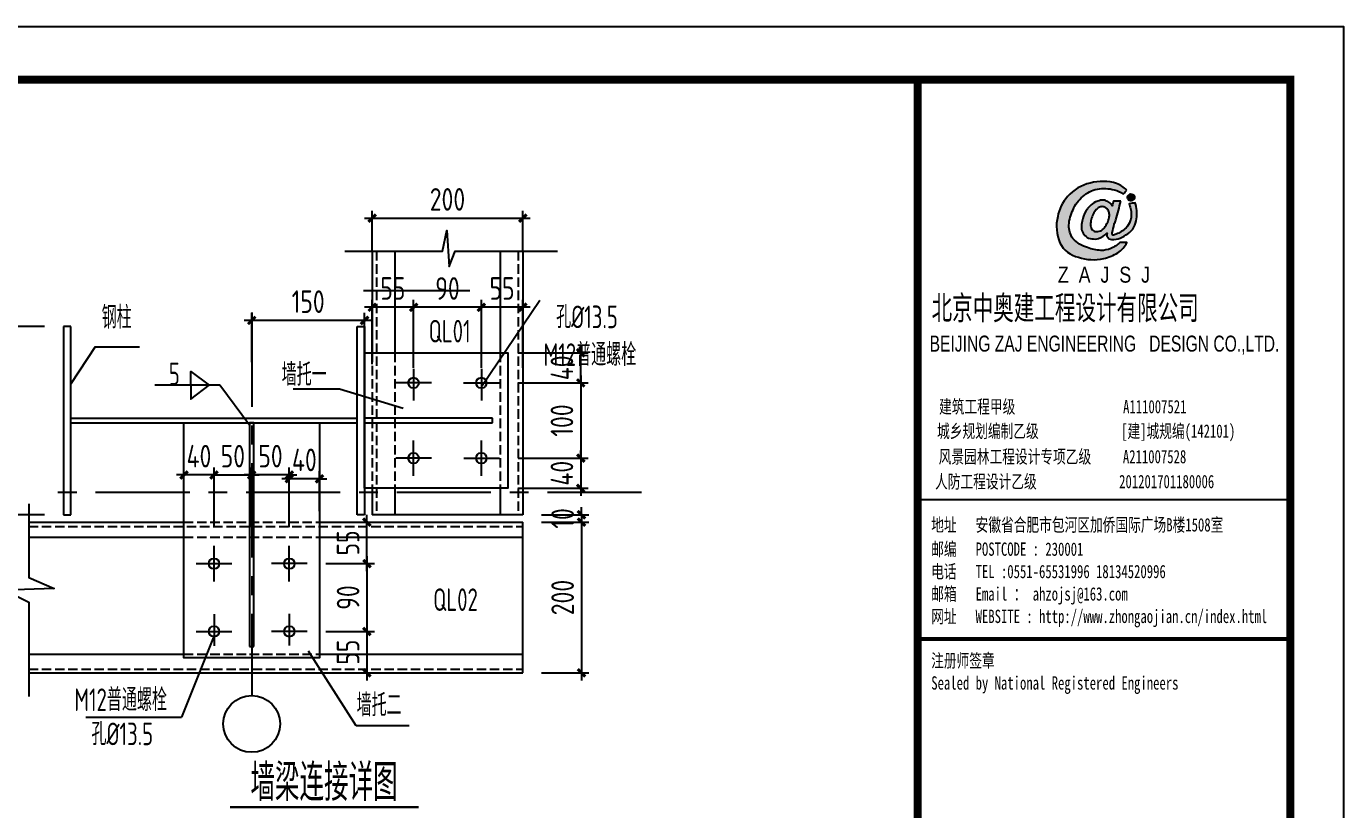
# Model space of a CAD drawing. Extents: x 180850 to 1400258, y 48356 to 327067.
# Drawn here: x 1154945 to 1189933, y 199586 to 220382 of the extents above; entities that cross this region are included whole.
import ezdxf
from ezdxf.enums import TextEntityAlignment as Align

# ---------------------------------------------------------------- set-up
doc = ezdxf.new("R2010")
doc.units = 0
doc.header["$LTSCALE"] = 1000
for name, pattern in [('CENTERX2', [4, 2.5, -0.5, 0.5, -0.5]), ('CONTINOUS', [0]), ('DASH', [0.35, 0.25, -0.1]), ('DASHED', [0.75, 0.5, -0.25])]:
    doc.linetypes.add(name, pattern=pattern)
for name, color, linetype in [('4', 4, 'CONTINOUS'), ('AXIS', 3, 'Continuous'), ('BEAM', 4, 'Continuous'), ('PUB_TEXT', 7, 'Continuous'), ('PUB_TITLE', 4, 'Continuous'), ('PZ', 202, 'Continuous'), ('图签', 3, 'Continuous'), ('文字', 7, 'Continuous'), ('板', 243, 'Continuous'), ('框线', 252, 'Continuous')]:
    doc.layers.add(name, color=color, linetype=linetype)
doc.styles.add('_gyy_title_Arial', font='arial.ttf', dxfattribs={"width": 0.7})
doc.styles.add('_gyy_title_ST', font='', dxfattribs={"width": 0.8})
doc.styles.add('HZ', font='txt.shx', dxfattribs={"width": 0.8, "bigfont": '000hztxt.shx'})
doc.styles.add('TSSD_Dimension', font='Tssdeng.shx', dxfattribs={"width": 0.8, "bigfont": 'hztxt.shx'})
doc.styles.add('标准字体', font='tssdeng.shx', dxfattribs={"width": 0.7, "bigfont": 'tssdchn.shx'})
doc.styles.get('_gyy_title_ST').set_extended_font_data('SimSun')
doc.dimstyles.new('TSSD_10_100', dxfattribs={"dimtxt": 300, "dimasz": 100, "dimexe": 100, "dimexo": 250, "dimgap": 100, "dimtad": 1, "dimdec": 0, "dimlfac": 0.1, "dimzin": 0, "dimdsep": 46, "dimtxsty": 'TSSD_Dimension', "dimblk": 'ARCHTICK', "dimblk1": 'ARCHTICK', "dimblk2": 'ARCHTICK', "dimcen": 0, "dimdle": 100, "dimclrt": 7, "dimadec": 0, "dimazin": 0, "dimtfac": 1, "dimtdec": 0, "dimtix": 1, "dimtmove": 2, "dimatfit": 3, "dimfxl": 1, "dimtolj": 1, "dimtzin": 0, "dimarcsym": 0})
doc.dimstyles.new('TSSD_20_200', dxfattribs={"dimtxt": 600, "dimasz": 200, "dimexe": 200, "dimexo": 500, "dimgap": 200, "dimtad": 1, "dimdec": 0, "dimlfac": 0.05, "dimzin": 0, "dimdsep": 46, "dimtxsty": 'TSSD_Dimension', "dimblk": 'ARCHTICK', "dimblk1": 'ARCHTICK', "dimblk2": 'ARCHTICK', "dimcen": 0, "dimdle": 200, "dimclrt": 7, "dimadec": 0, "dimazin": 0, "dimtfac": 1, "dimtdec": 0, "dimtix": 1, "dimtmove": 2, "dimatfit": 3, "dimfxl": 1, "dimtolj": 1, "dimtzin": 0, "dimarcsym": 0})

# ---------------------------------------------------------------- blocks, each defined once
blk = doc.blocks.new('_ArchTick')
at = {"color": 0, "linetype": 'ByBlock', "const_width": 0.4}
blk.add_lwpolyline([(-0.5, -0.5), (0.5, 0.5)], dxfattribs=at)
blk = doc.blocks.new('*D571')
at = {"layer": 'AXIS', "color": 0, "linetype": 'ByBlock', "lineweight": -2, "transparency": 16777216}
for p, q in [((1161929, 207550), (1161929, 208571)), ((1162730, 207513), (1162730, 208571)), ((1161929, 208371), (1161729, 208371)), ((1162730, 208371), (1161929, 208371)), ((1162730, 208371), (1162930, 208371))]:
    blk.add_line(p, q, dxfattribs=at)
at = {"layer": 'Defpoints', "color": 0, "linetype": 'ByBlock', "transparency": 16777216}
for p in [(1161929, 208371), (1161929, 207050), (1162730, 207013)]:
    blk.add_point(p, dxfattribs=at)
at = {"layer": 'AXIS', "color": 0, "linetype": 'ByBlock', "lineweight": -2, "transparency": 16777216, "xscale": 200, "yscale": 200, "zscale": 200}
blk.add_blockref('_ArchTick', (1161929, 208371), dxfattribs=at)
at = {"layer": 'AXIS', "color": 0, "linetype": 'ByBlock', "lineweight": -2, "transparency": 16777216, "xscale": 200, "yscale": 200, "zscale": 200, "rotation": 180}
blk.add_blockref('_ArchTick', (1162730, 208371), dxfattribs=at)
at = {"layer": 'AXIS', "color": 7, "linetype": 'ByBlock', "transparency": 16777216, "insert": (1162329, 208871), "char_height": 600, "attachment_point": 5, "style": 'TSSD_Dimension'}
blk.add_mtext('\\A1;40', dxfattribs=at)
blk = doc.blocks.new('*D572')
at = {"layer": 'AXIS', "color": 0, "linetype": 'ByBlock', "lineweight": -2, "transparency": 16777216}
for p, q in [((1160930, 207089), (1160930, 208671)), ((1161929, 207089), (1161929, 208671)), ((1160930, 208471), (1160730, 208471)), ((1161929, 208471), (1160930, 208471)), ((1161929, 208471), (1162129, 208471))]:
    blk.add_line(p, q, dxfattribs=at)
at = {"layer": 'Defpoints', "color": 0, "linetype": 'ByBlock', "transparency": 16777216}
for p in [(1160930, 208471), (1160930, 206589), (1161929, 206589)]:
    blk.add_point(p, dxfattribs=at)
at = {"layer": 'AXIS', "color": 0, "linetype": 'ByBlock', "lineweight": -2, "transparency": 16777216, "xscale": 200, "yscale": 200, "zscale": 200}
blk.add_blockref('_ArchTick', (1160930, 208471), dxfattribs=at)
at = {"layer": 'AXIS', "color": 0, "linetype": 'ByBlock', "lineweight": -2, "transparency": 16777216, "xscale": 200, "yscale": 200, "zscale": 200, "rotation": 180}
blk.add_blockref('_ArchTick', (1161929, 208471), dxfattribs=at)
at = {"layer": 'AXIS', "color": 7, "linetype": 'ByBlock', "transparency": 16777216, "insert": (1161429, 208971), "char_height": 600, "attachment_point": 5, "style": 'TSSD_Dimension'}
blk.add_mtext('\\A1;50', dxfattribs=at)
blk = doc.blocks.new('*D573')
at = {"layer": 'AXIS', "color": 0, "linetype": 'ByBlock', "lineweight": -2, "transparency": 16777216}
for p, q in [((1159930, 207089), (1159930, 208671)), ((1160930, 207089), (1160930, 208671)), ((1159930, 208471), (1159730, 208471)), ((1159930, 208471), (1160930, 208471)), ((1160930, 208471), (1161130, 208471))]:
    blk.add_line(p, q, dxfattribs=at)
at = {"layer": 'Defpoints', "color": 0, "linetype": 'ByBlock', "transparency": 16777216}
for p in [(1160930, 208471), (1159930, 206589), (1160930, 206589)]:
    blk.add_point(p, dxfattribs=at)
at = {"layer": 'AXIS', "color": 0, "linetype": 'ByBlock', "lineweight": -2, "transparency": 16777216, "xscale": 200, "yscale": 200, "zscale": 200}
blk.add_blockref('_ArchTick', (1159930, 208471), dxfattribs=at)
at = {"layer": 'AXIS', "color": 0, "linetype": 'ByBlock', "lineweight": -2, "transparency": 16777216, "xscale": 200, "yscale": 200, "zscale": 200, "rotation": 180}
blk.add_blockref('_ArchTick', (1160930, 208471), dxfattribs=at)
at = {"layer": 'AXIS', "color": 7, "linetype": 'ByBlock', "transparency": 16777216, "insert": (1160430, 208971), "char_height": 600, "attachment_point": 5, "style": 'TSSD_Dimension'}
blk.add_mtext('\\A1;50', dxfattribs=at)
blk = doc.blocks.new('*D574')
at = {"layer": 'AXIS', "color": 0, "linetype": 'ByBlock', "lineweight": -2, "transparency": 16777216}
for p, q in [((1159130, 207089), (1159130, 208671)), ((1159930, 207089), (1159930, 208671)), ((1159130, 208471), (1158930, 208471)), ((1159930, 208471), (1159130, 208471)), ((1159930, 208471), (1160130, 208471))]:
    blk.add_line(p, q, dxfattribs=at)
at = {"layer": 'Defpoints', "color": 0, "linetype": 'ByBlock', "transparency": 16777216}
for p in [(1159130, 208471), (1159130, 206589), (1159930, 206589)]:
    blk.add_point(p, dxfattribs=at)
at = {"layer": 'AXIS', "color": 0, "linetype": 'ByBlock', "lineweight": -2, "transparency": 16777216, "xscale": 200, "yscale": 200, "zscale": 200}
blk.add_blockref('_ArchTick', (1159130, 208471), dxfattribs=at)
at = {"layer": 'AXIS', "color": 0, "linetype": 'ByBlock', "lineweight": -2, "transparency": 16777216, "xscale": 200, "yscale": 200, "zscale": 200, "rotation": 180}
blk.add_blockref('_ArchTick', (1159930, 208471), dxfattribs=at)
at = {"layer": 'AXIS', "color": 7, "linetype": 'ByBlock', "transparency": 16777216, "insert": (1159530, 208971), "char_height": 600, "attachment_point": 5, "style": 'TSSD_Dimension'}
blk.add_mtext('\\A1;40', dxfattribs=at)
blk = doc.blocks.new('*D575')
at = {"layer": 'AXIS', "color": 0, "linetype": 'ByBlock', "lineweight": -2, "transparency": 16777216}
for p, q in [((1163990, 204517), (1163990, 203017)), ((1162901, 204317), (1164190, 204317)), ((1162901, 203217), (1164190, 203217))]:
    blk.add_line(p, q, dxfattribs=at)
at = {"layer": 'Defpoints', "color": 0, "linetype": 'ByBlock', "transparency": 16777216}
for p in [(1162401, 204317), (1162401, 203217), (1163990, 203217)]:
    blk.add_point(p, dxfattribs=at)
at = {"layer": 'AXIS', "color": 0, "linetype": 'ByBlock', "lineweight": -2, "transparency": 16777216, "xscale": 200, "yscale": 200, "zscale": 200}
for p, rotation in [((1163990, 204317), 90), ((1163990, 203217), 270)]:
    blk.add_blockref('_ArchTick', p, dxfattribs=dict(at, rotation=rotation))
at = {"layer": 'AXIS', "color": 7, "linetype": 'ByBlock', "transparency": 16777216, "insert": (1163490, 203767), "char_height": 600, "attachment_point": 5, "rotation": 90, "style": 'TSSD_Dimension'}
blk.add_mtext('\\A1;55', dxfattribs=at)
blk = doc.blocks.new('*D576')
at = {"layer": 'AXIS', "color": 0, "linetype": 'ByBlock', "lineweight": -2, "transparency": 16777216}
for p, q in [((1162901, 206117), (1164190, 206117)), ((1163990, 206317), (1163990, 204117)), ((1162901, 204317), (1164190, 204317))]:
    blk.add_line(p, q, dxfattribs=at)
at = {"layer": 'Defpoints', "color": 0, "linetype": 'ByBlock', "transparency": 16777216}
for p in [(1162401, 206117), (1162401, 204317), (1163990, 204317)]:
    blk.add_point(p, dxfattribs=at)
at = {"layer": 'AXIS', "color": 0, "linetype": 'ByBlock', "lineweight": -2, "transparency": 16777216, "xscale": 200, "yscale": 200, "zscale": 200}
for p, rotation in [((1163990, 206117), 90), ((1163990, 204317), 270)]:
    blk.add_blockref('_ArchTick', p, dxfattribs=dict(at, rotation=rotation))
at = {"layer": 'AXIS', "color": 7, "linetype": 'ByBlock', "transparency": 16777216, "insert": (1163490, 205217), "char_height": 600, "attachment_point": 5, "rotation": 90, "style": 'TSSD_Dimension'}
blk.add_mtext('\\A1;90', dxfattribs=at)
blk = doc.blocks.new('*D577')
at = {"layer": 'AXIS', "color": 0, "linetype": 'ByBlock', "lineweight": -2, "transparency": 16777216}
for p, q in [((1162901, 207217), (1164190, 207217)), ((1163990, 205917), (1163990, 207417)), ((1162901, 206117), (1164190, 206117))]:
    blk.add_line(p, q, dxfattribs=at)
at = {"layer": 'Defpoints', "color": 0, "linetype": 'ByBlock', "transparency": 16777216}
for p in [(1162401, 207217), (1163990, 207217), (1162401, 206117)]:
    blk.add_point(p, dxfattribs=at)
at = {"layer": 'AXIS', "color": 0, "linetype": 'ByBlock', "lineweight": -2, "transparency": 16777216, "xscale": 200, "yscale": 200, "zscale": 200}
for p, rotation in [((1163990, 207217), 90), ((1163990, 206117), 270)]:
    blk.add_blockref('_ArchTick', p, dxfattribs=dict(at, rotation=rotation))
at = {"layer": 'AXIS', "color": 7, "linetype": 'ByBlock', "transparency": 16777216, "insert": (1163490, 206667), "char_height": 600, "attachment_point": 5, "rotation": 90, "style": 'TSSD_Dimension'}
blk.add_mtext('\\A1;55', dxfattribs=at)
blk = doc.blocks.new('*D543')
at = {"layer": 'AXIS', "color": 0, "linetype": 'ByBlock', "lineweight": -2, "transparency": 16777216}
for p, q in [((1160930, 211470), (1160930, 212773)), ((1163930, 211470), (1163930, 212773)), ((1164130, 212573), (1160730, 212573))]:
    blk.add_line(p, q, dxfattribs=at)
at = {"layer": 'Defpoints', "color": 0, "linetype": 'ByBlock', "transparency": 16777216}
for p in [(1160930, 212573), (1160930, 210970), (1163930, 210970)]:
    blk.add_point(p, dxfattribs=at)
at = {"layer": 'AXIS', "color": 0, "linetype": 'ByBlock', "lineweight": -2, "transparency": 16777216, "xscale": 200, "yscale": 200, "zscale": 200, "rotation": 180}
blk.add_blockref('_ArchTick', (1160930, 212573), dxfattribs=at)
at = {"layer": 'AXIS', "color": 0, "linetype": 'ByBlock', "lineweight": -2, "transparency": 16777216, "xscale": 200, "yscale": 200, "zscale": 200}
blk.add_blockref('_ArchTick', (1163930, 212573), dxfattribs=at)
at = {"layer": 'AXIS', "color": 7, "linetype": 'ByBlock', "transparency": 16777216, "insert": (1162430, 213073), "char_height": 600, "attachment_point": 5, "style": 'TSSD_Dimension'}
blk.add_mtext('\\A1;150', dxfattribs=at)
blk = doc.blocks.new('*D544')
at = {"layer": 'AXIS', "color": 0, "linetype": 'ByBlock', "lineweight": -2, "transparency": 16777216}
for p, q in [((1168630, 207217), (1169889, 207217)), ((1169689, 207417), (1169689, 203017)), ((1168630, 203217), (1169889, 203217))]:
    blk.add_line(p, q, dxfattribs=at)
at = {"layer": 'Defpoints', "color": 0, "linetype": 'ByBlock', "transparency": 16777216}
for p in [(1168130, 207217), (1168130, 203217), (1169689, 203217)]:
    blk.add_point(p, dxfattribs=at)
at = {"layer": 'AXIS', "color": 0, "linetype": 'ByBlock', "lineweight": -2, "transparency": 16777216, "xscale": 200, "yscale": 200, "zscale": 200}
for p, rotation in [((1169689, 207217), 90), ((1169689, 203217), 270)]:
    blk.add_blockref('_ArchTick', p, dxfattribs=dict(at, rotation=rotation))
at = {"layer": 'AXIS', "color": 7, "linetype": 'ByBlock', "transparency": 16777216, "insert": (1169189, 205217), "char_height": 600, "attachment_point": 5, "rotation": 90, "style": 'TSSD_Dimension'}
blk.add_mtext('\\A1;200', dxfattribs=at)
blk = doc.blocks.new('*D545')
at = {"layer": 'AXIS', "color": 0, "linetype": 'ByBlock', "lineweight": -2, "transparency": 16777216}
for p, q in [((1167030, 211317), (1167030, 213123)), ((1168130, 211317), (1168130, 213123)), ((1168330, 212923), (1166830, 212923))]:
    blk.add_line(p, q, dxfattribs=at)
at = {"layer": 'Defpoints', "color": 0, "linetype": 'ByBlock', "transparency": 16777216}
for p in [(1167030, 212923), (1167030, 210817), (1168130, 210817)]:
    blk.add_point(p, dxfattribs=at)
at = {"layer": 'AXIS', "color": 0, "linetype": 'ByBlock', "lineweight": -2, "transparency": 16777216, "xscale": 200, "yscale": 200, "zscale": 200, "rotation": 180}
blk.add_blockref('_ArchTick', (1167030, 212923), dxfattribs=at)
at = {"layer": 'AXIS', "color": 0, "linetype": 'ByBlock', "lineweight": -2, "transparency": 16777216, "xscale": 200, "yscale": 200, "zscale": 200}
blk.add_blockref('_ArchTick', (1168130, 212923), dxfattribs=at)
at = {"layer": 'AXIS', "color": 7, "linetype": 'ByBlock', "transparency": 16777216, "insert": (1167580, 213423), "char_height": 600, "attachment_point": 5, "style": 'TSSD_Dimension'}
blk.add_mtext('\\A1;55', dxfattribs=at)
blk = doc.blocks.new('*D546')
at = {"layer": 'AXIS', "color": 0, "linetype": 'ByBlock', "lineweight": -2, "transparency": 16777216}
for p, q in [((1165230, 211317), (1165230, 213123)), ((1167030, 211317), (1167030, 213123)), ((1167230, 212923), (1165030, 212923))]:
    blk.add_line(p, q, dxfattribs=at)
at = {"layer": 'Defpoints', "color": 0, "linetype": 'ByBlock', "transparency": 16777216}
for p in [(1165230, 212923), (1165230, 210817), (1167030, 210817)]:
    blk.add_point(p, dxfattribs=at)
at = {"layer": 'AXIS', "color": 0, "linetype": 'ByBlock', "lineweight": -2, "transparency": 16777216, "xscale": 200, "yscale": 200, "zscale": 200, "rotation": 180}
blk.add_blockref('_ArchTick', (1165230, 212923), dxfattribs=at)
at = {"layer": 'AXIS', "color": 0, "linetype": 'ByBlock', "lineweight": -2, "transparency": 16777216, "xscale": 200, "yscale": 200, "zscale": 200}
blk.add_blockref('_ArchTick', (1167030, 212923), dxfattribs=at)
at = {"layer": 'AXIS', "color": 7, "linetype": 'ByBlock', "transparency": 16777216, "insert": (1166130, 213423), "char_height": 600, "attachment_point": 5, "style": 'TSSD_Dimension'}
blk.add_mtext('\\A1;90', dxfattribs=at)
blk = doc.blocks.new('*D547')
at = {"layer": 'AXIS', "color": 0, "linetype": 'ByBlock', "lineweight": -2, "transparency": 16777216}
for p, q in [((1164130, 211417), (1164130, 213123)), ((1165230, 211317), (1165230, 213123)), ((1165430, 212923), (1163930, 212923))]:
    blk.add_line(p, q, dxfattribs=at)
at = {"layer": 'Defpoints', "color": 0, "linetype": 'ByBlock', "transparency": 16777216}
for p in [(1164130, 212923), (1164130, 210917), (1165230, 210817)]:
    blk.add_point(p, dxfattribs=at)
at = {"layer": 'AXIS', "color": 0, "linetype": 'ByBlock', "lineweight": -2, "transparency": 16777216, "xscale": 200, "yscale": 200, "zscale": 200, "rotation": 180}
blk.add_blockref('_ArchTick', (1164130, 212923), dxfattribs=at)
at = {"layer": 'AXIS', "color": 0, "linetype": 'ByBlock', "lineweight": -2, "transparency": 16777216, "xscale": 200, "yscale": 200, "zscale": 200}
blk.add_blockref('_ArchTick', (1165230, 212923), dxfattribs=at)
at = {"layer": 'AXIS', "color": 7, "linetype": 'ByBlock', "transparency": 16777216, "insert": (1164680, 213423), "char_height": 600, "attachment_point": 5, "style": 'TSSD_Dimension'}
blk.add_mtext('\\A1;55', dxfattribs=at)
blk = doc.blocks.new('*D548')
at = {"layer": 'AXIS', "color": 0, "linetype": 'ByBlock', "lineweight": -2, "transparency": 16777216}
for p, q in [((1163930, 215288), (1168330, 215288)), ((1164130, 214421), (1164130, 215488)), ((1168130, 214421), (1168130, 215488))]:
    blk.add_line(p, q, dxfattribs=at)
at = {"layer": 'Defpoints', "color": 0, "linetype": 'ByBlock', "transparency": 16777216}
for p in [(1168130, 215288), (1164130, 213921), (1168130, 213921)]:
    blk.add_point(p, dxfattribs=at)
at = {"layer": 'AXIS', "color": 0, "linetype": 'ByBlock', "lineweight": -2, "transparency": 16777216, "xscale": 200, "yscale": 200, "zscale": 200, "rotation": 180}
blk.add_blockref('_ArchTick', (1164130, 215288), dxfattribs=at)
at = {"layer": 'AXIS', "color": 0, "linetype": 'ByBlock', "lineweight": -2, "transparency": 16777216, "xscale": 200, "yscale": 200, "zscale": 200}
blk.add_blockref('_ArchTick', (1168130, 215288), dxfattribs=at)
at = {"layer": 'AXIS', "color": 7, "linetype": 'ByBlock', "transparency": 16777216, "insert": (1166130, 215788), "char_height": 600, "attachment_point": 5, "style": 'TSSD_Dimension'}
blk.add_mtext('\\A1;200', dxfattribs=at)
blk = doc.blocks.new('*D549')
at = {"layer": 'AXIS', "color": 0, "linetype": 'ByBlock', "lineweight": -2, "transparency": 16777216}
for p, q in [((1168009, 208917), (1169870, 208917)), ((1169670, 208917), (1169670, 209117)), ((1169670, 208917), (1169670, 208117)), ((1168002, 208117), (1169870, 208117)), ((1169670, 208117), (1169670, 207917))]:
    blk.add_line(p, q, dxfattribs=at)
at = {"layer": 'Defpoints', "color": 0, "linetype": 'ByBlock', "transparency": 16777216}
for p in [(1167509, 208917), (1167502, 208117), (1169670, 208117)]:
    blk.add_point(p, dxfattribs=at)
at = {"layer": 'AXIS', "color": 0, "linetype": 'ByBlock', "lineweight": -2, "transparency": 16777216, "xscale": 200, "yscale": 200, "zscale": 200}
for p, rotation in [((1169670, 208917), 270), ((1169670, 208117), 90)]:
    blk.add_blockref('_ArchTick', p, dxfattribs=dict(at, rotation=rotation))
at = {"layer": 'AXIS', "color": 7, "linetype": 'ByBlock', "transparency": 16777216, "insert": (1169170, 208517), "char_height": 600, "attachment_point": 5, "rotation": 90, "style": 'TSSD_Dimension'}
blk.add_mtext('\\A1;40', dxfattribs=at)
blk = doc.blocks.new('*D550')
at = {"layer": 'AXIS', "color": 0, "linetype": 'ByBlock', "lineweight": -2, "transparency": 16777216}
for p, q in [((1169670, 211116), (1169670, 208717)), ((1168002, 210916), (1169870, 210916)), ((1168009, 208917), (1169870, 208917))]:
    blk.add_line(p, q, dxfattribs=at)
at = {"layer": 'Defpoints', "color": 0, "linetype": 'ByBlock', "transparency": 16777216}
for p in [(1167502, 210916), (1167509, 208917), (1169670, 208917)]:
    blk.add_point(p, dxfattribs=at)
at = {"layer": 'AXIS', "color": 0, "linetype": 'ByBlock', "lineweight": -2, "transparency": 16777216, "xscale": 200, "yscale": 200, "zscale": 200}
for p, rotation in [((1169670, 210916), 90), ((1169670, 208917), 270)]:
    blk.add_blockref('_ArchTick', p, dxfattribs=dict(at, rotation=rotation))
at = {"layer": 'AXIS', "color": 7, "linetype": 'ByBlock', "transparency": 16777216, "insert": (1169170, 209917), "char_height": 600, "attachment_point": 5, "rotation": 90, "style": 'TSSD_Dimension'}
blk.add_mtext('\\A1;100', dxfattribs=at)
blk = doc.blocks.new('*D551')
at = {"layer": 'AXIS', "color": 0, "linetype": 'ByBlock', "lineweight": -2, "transparency": 16777216}
for p, q in [((1168002, 211717), (1169870, 211717)), ((1169670, 211717), (1169670, 211917)), ((1169670, 210916), (1169670, 211717)), ((1168002, 210916), (1169870, 210916)), ((1169670, 210916), (1169670, 210716))]:
    blk.add_line(p, q, dxfattribs=at)
at = {"layer": 'Defpoints', "color": 0, "linetype": 'ByBlock', "transparency": 16777216}
for p in [(1167502, 211717), (1169670, 211717), (1167502, 210916)]:
    blk.add_point(p, dxfattribs=at)
at = {"layer": 'AXIS', "color": 0, "linetype": 'ByBlock', "lineweight": -2, "transparency": 16777216, "xscale": 200, "yscale": 200, "zscale": 200}
for p, rotation in [((1169670, 211717), 270), ((1169670, 210916), 90)]:
    blk.add_blockref('_ArchTick', p, dxfattribs=dict(at, rotation=rotation))
at = {"layer": 'AXIS', "color": 7, "linetype": 'ByBlock', "transparency": 16777216, "insert": (1169170, 211316), "char_height": 600, "attachment_point": 5, "rotation": 90, "style": 'TSSD_Dimension'}
blk.add_mtext('\\A1;40', dxfattribs=at)
blk = doc.blocks.new('*D599')
at = {"layer": 'AXIS', "color": 0, "linetype": 'ByBlock', "lineweight": -2, "transparency": 16777216}
for p, q in [((1169689, 207417), (1169689, 207617)), ((1168630, 207417), (1169889, 207417)), ((1168630, 207217), (1169889, 207217)), ((1169689, 207417), (1169689, 207217)), ((1169689, 207217), (1169689, 207017))]:
    blk.add_line(p, q, dxfattribs=at)
at = {"layer": 'Defpoints', "color": 0, "linetype": 'ByBlock', "transparency": 16777216}
for p in [(1168130, 207417), (1168130, 207217), (1169689, 207217)]:
    blk.add_point(p, dxfattribs=at)
at = {"layer": 'AXIS', "color": 0, "linetype": 'ByBlock', "lineweight": -2, "transparency": 16777216, "xscale": 200, "yscale": 200, "zscale": 200}
for p, rotation in [((1169689, 207417), 270), ((1169689, 207217), 90)]:
    blk.add_blockref('_ArchTick', p, dxfattribs=dict(at, rotation=rotation))
at = {"layer": 'AXIS', "color": 7, "linetype": 'ByBlock', "transparency": 16777216, "insert": (1169189, 207317), "char_height": 600, "attachment_point": 5, "rotation": 90, "style": 'TSSD_Dimension'}
blk.add_mtext('\\A1;10', dxfattribs=at)
blk = doc.blocks.new('*D610')
at = {"layer": 'AXIS', "color": 0, "linetype": 'ByBlock', "lineweight": -2, "transparency": 16777216}
for p, q in [((1155430, 212417), (1153792, 212417)), ((1153992, 212617), (1153992, 207217)), ((1155430, 207417), (1153792, 207417))]:
    blk.add_line(p, q, dxfattribs=at)
at = {"layer": 'Defpoints', "color": 0, "linetype": 'ByBlock', "transparency": 16777216}
for p in [(1155930, 212417), (1153992, 207417), (1155930, 207417)]:
    blk.add_point(p, dxfattribs=at)
at = {"layer": 'AXIS', "color": 0, "linetype": 'ByBlock', "lineweight": -2, "transparency": 16777216, "xscale": 200, "yscale": 200, "zscale": 200}
for p, rotation in [((1153992, 212417), 90), ((1153992, 207417), 270)]:
    blk.add_blockref('_ArchTick', p, dxfattribs=dict(at, rotation=rotation))
at = {"layer": 'AXIS', "color": 7, "linetype": 'ByBlock', "transparency": 16777216, "insert": (1153492, 209917), "char_height": 600, "attachment_point": 5, "rotation": 90, "style": 'TSSD_Dimension'}
blk.add_mtext('\\A1;250', dxfattribs=at)
blk = doc.blocks.new('dd')
at = {"layer": '图签'}
h = blk.add_hatch(color=5, dxfattribs=at)
h.set_gradient(color1=(0, 0, 255), color2=(36, 36, 255), one_color=1, tint=0.57)
h.paths.add_polyline_path([(452, 1270, -0.093206), (531, 1562, -0.136321), (716, 1807, -0.161039), (988, 1948, -0.108591), (1307, 1935, -0.049497), (1479, 1861, 0.062627), (1539, 1932, 0.094388), (1351, 2056, 0.136326), (854, 2062, 0.161722), (430, 1810, 0.133661), (243, 1435, 0.158414), (286, 937, 0.22517), (632, 669, 0.138663), (1107, 646, 0.074676), (1375, 753, 0.125344), (1543, 944, 0.006312), (1413, 948, -0.090385), (1244, 833, -0.096745), (1053, 797, -0.073845), (803, 850, -0.140868), (530, 1020, -0.160753)])
h = blk.add_hatch(color=5, dxfattribs=at)
h.set_gradient(color1=(0, 0, 255), color2=(36, 36, 255), one_color=1, tint=0.57)
h.paths.add_polyline_path([(1306, 1289, 0.011169), (1334, 1370, 0.005807), (1431, 1724, 0.01105), (1292, 1724, 0.016796), (1267, 1634, 0.125943), (1203, 1704, 0.083806), (1120, 1739, 0.082879), (1047, 1739, -0.008503), (952, 1710, 0.060057), (844, 1628, 0.086078), (774, 1532, 0.099424), (705, 1347, 0.12153), (690, 1225, 0.102644), (719, 1122, 0.056648), (797, 1042, 0.092914), (913, 1013, 0.194578), (1098, 1064, -0.002562), (1175, 1122, 0.064354), (1167, 1068, 0.172385), (1207, 1017, 0.105458), (1300, 1002, 0.086567), (1454, 1046, 0.047674), (1592, 1136, 0.166359), (1692, 1274, 0.096748), (1728, 1431, 0.03151), (1728, 1548, 0.041815), (1700, 1691, 0.007654), (1588, 1673, -0.009919), (1610, 1585, -0.068269), (1624, 1482, -0.105336), (1605, 1352, -0.14652), (1528, 1223, -0.070486), (1434, 1151, -0.077937), (1341, 1103, -0.127098), (1272, 1084, -0.114215), (1267, 1129, -0.007609)])
h.paths.add_polyline_path([(865, 1245, -0.099994), (863, 1328, -0.050974), (888, 1427, -0.120527), (938, 1529, -0.043888), (1002, 1595, -0.08446), (1063, 1619, -0.147309), (1127, 1607, -0.037474), (1177, 1572, -0.06931), (1209, 1507, -0.067662), (1213, 1431, -0.02676), (1211, 1413, 0.017209), (1183, 1329, -0.048815), (1120, 1223, -0.139096), (1046, 1163, -0.097991), (944, 1153, -0.085394), (909, 1169, -0.149141)], flags=16)
h = blk.add_hatch(color=1, dxfattribs=at)
h.set_gradient(color1=(255, 0, 0), color2=(255, 0, 0), tint=0.57)
h.paths.add_polyline_path([(1557, 1818, 0.386553), (1564, 1757, 0.170676), (1604, 1736, 0.082224), (1657, 1743, 0.087509), (1686, 1766, 0.264235), (1694, 1804, 0.244333), (1636, 1850, 0.30271)])
blk.add_lwpolyline([(1539, 1932, 0.094388), (1351, 2056, 0.136326), (854, 2062, 0.161722), (430, 1810, 0.133661), (243, 1435, 0.158414), (286, 937, 0.22517), (632, 669, 0.138663), (1107, 646, 0.074676), (1375, 753, 0.125344), (1543, 944, 0.006312), (1413, 948, -0.090385), (1244, 833, -0.096745), (1053, 797, -0.073845), (803, 850, -0.140868), (530, 1020, -0.160753), (452, 1270, -0.093206), (531, 1562, -0.136321), (716, 1807, -0.161039), (988, 1948, -0.108591), (1307, 1935, -0.049497), (1479, 1861, 0.062627)], format="xyb", close=True, dxfattribs=at)
for points in [[(1431, 1724, 0.011041), (1292, 1724, 0.016796), (1267, 1634, 0.125943), (1203, 1704, 0.083806), (1120, 1739, 0.082879), (1047, 1739, -0.008503), (952, 1710, 0.060057), (844, 1628, 0.086078), (774, 1532, 0.099424), (705, 1347, 0.12153), (690, 1225, 0.102644), (719, 1122, 0.056648), (797, 1042, 0.092914), (913, 1013, 0.194578), (1098, 1064, -0.002562), (1175, 1122, 0.064354), (1167, 1068, 0.172385), (1207, 1017, 0.105458), (1300, 1002, 0.086567), (1454, 1046, 0.047674), (1592, 1136, 0.166359), (1692, 1274, 0.096748), (1728, 1431, 0.03151), (1728, 1548, 0.041815), (1700, 1691, 0.007654), (1588, 1673, -0.009919), (1610, 1585, -0.068269), (1624, 1482, -0.105336), (1605, 1352, -0.14652), (1528, 1223, -0.070486), (1434, 1151, -0.077937), (1341, 1103, -0.127098), (1272, 1084, -0.114215), (1267, 1129, -0.007609), (1306, 1289, 0.011169), (1334, 1370, 0.005782), (1430, 1722, 0.069025)], [(1694, 1804, 0.243958), (1636, 1850, 0.303117), (1557, 1818, 0.386553), (1564, 1757, 0.170676), (1604, 1736, 0.082224), (1657, 1743, 0.087509), (1686, 1766, 0.264235), (1694, 1804, -7.823139)], [(1213, 1431, 0.067662), (1209, 1507, 0.06931), (1177, 1572, 0.037474), (1127, 1607, 0.147309), (1063, 1619, 0.08446), (1002, 1595, 0.043888), (938, 1529, 0.120527), (888, 1427, 0.050974), (863, 1328, 0.099994), (865, 1245, 0.149141), (909, 1169, 0.085394), (944, 1153, 0.097991), (1046, 1163, 0.139096), (1120, 1223, 0.048815), (1183, 1329, -0.017209), (1211, 1413, 0.02676), (1213, 1431, 0.441273)]]:
    blk.add_lwpolyline(points, format="xyb", dxfattribs=at)
at = {"insert": (246, 492), "char_height": 300, "width": 8000, "attachment_point": 1, "style": 'HZ'}
blk.add_mtext('{\\fArial|b0|i0|c0|p32;Z  A  J  S  J}', dxfattribs=at)

msp = doc.modelspace()

# ---------------------------------------------------------------- linework, layer by layer
at = {"color": 8, "linetype": 'CENTERX2'}
for p, q in [((1160929.62, 212784.09), (1160929.62, 202615.53)), ((1171282.71, 208008.25), (1155355.03, 208008.42))]:
    msp.add_line(p, q, dxfattribs=at)
at = {"color": 3, "const_width": 64.9}
msp.add_lwpolyline([(1160353.02, 199653.75), (1165365.75, 199653.75)], dxfattribs=at)
at = {"layer": '4', "color": 8, "linetype": 'DASH'}
for p, q in [((1164243.45, 214414.73), (1164243.53, 207416.61)), ((1168009.62, 214414.73), (1168009.62, 207416.61)), ((1164129.64, 211716.62), (1164129.62, 208116.64)), ((1164729.64, 211716.62), (1164729.62, 208116.64)), ((1167529.64, 211716.62), (1167529.62, 208116.61)), ((1159129.62, 207216.61), (1162729.62, 207216.61)), ((1155006.69, 207102.78), (1168129.65, 207102.74)), ((1159129.62, 206816.62), (1162729.62, 206816.62)), ((1159129.62, 203716.61), (1162729.62, 203716.62)), ((1155006.69, 203311.61), (1168129.65, 203311.61))]:
    msp.add_line(p, q, dxfattribs=at)
at = {"layer": 'AXIS', "color": 2, "linetype": 'ByBlock'}
for p, q in [((1164129.62, 214414.73), (1164129.64, 211716.62)), ((1164729.62, 214414.73), (1164729.64, 211716.62)), ((1167529.62, 214414.73), (1167529.64, 211716.62)), ((1168129.62, 214414.73), (1168129.62, 207416.61)), ((1164129.62, 208116.64), (1164129.65, 207416.61)), ((1164729.62, 208116.64), (1164729.62, 207416.61)), ((1167529.62, 208116.62), (1167529.62, 207416.61)), ((1155006.69, 207216.61), (1159129.62, 207216.61)), ((1162729.62, 207216.61), (1168129.65, 207216.61)), ((1168129.65, 207416.61), (1164129.65, 207416.61)), ((1168129.65, 203216.61), (1168129.65, 207216.61)), ((1155006.69, 206816.61), (1159129.62, 206816.61)), ((1162729.62, 206816.61), (1168129.65, 206816.61)), ((1155006.69, 203716.61), (1159129.62, 203716.61)), ((1162729.62, 203716.61), (1168129.65, 203716.61)), ((1155006.69, 203216.61), (1168129.65, 203216.61))]:
    msp.add_line(p, q, dxfattribs=at)
at = {"layer": 'AXIS', "linetype": 'ByBlock'}
for p, q in [((1163898.32, 213367.85), (1166720.24, 213367.85)), ((1167029.71, 210816.61), (1168585.71, 213111.61)), ((1156775.86, 211870.01), (1156129.62, 210889.61)), ((1156775.86, 211870.01), (1157950.73, 211870.01)), ((1162032.93, 210754.19), (1163262.06, 210754.19)), ((1163262.06, 210754.19), (1164952.91, 210242.33)), ((1159929.99, 204207.95), (1159064.44, 202039.82)), ((1163701.54, 201813.15), (1162441.61, 203796.64)), ((1156525.5, 202039.82), (1159064.44, 202039.82)), ((1165112.19, 201813.15), (1163701.54, 201813.15))]:
    msp.add_line(p, q, dxfattribs=at)
at = {"layer": 'AXIS', "color": 2, "linetype": 'ByBlock'}
for points in [[(1163403.03, 214414.73), (1165996.03, 214414.73), (1166110.68, 214958.54), (1166171.29, 214005.99), (1166333.53, 214414.73), (1169053.03, 214414.73)], [(1155006.69, 207704.71), (1155006.69, 205750.2), (1155681.85, 205454.28), (1154366.16, 205413.38), (1155006.69, 205093.23), (1155006.69, 202593.2)]]:
    msp.add_lwpolyline(points, dxfattribs=at)
at = {"layer": 'AXIS', "linetype": 'ByBlock'}
for points in [[(1159313.19, 210854.61), (1159313.19, 211222.25), (1159798.84, 210854.61), (1159313.19, 210854.61)], [(1159313.19, 210854.61), (1159313.19, 210486.98), (1159798.84, 210854.61), (1159313.19, 210854.61)]]:
    msp.add_lwpolyline(points, close=True, dxfattribs=at)
msp.add_circle((1160929.62, 201862.52), 753, dxfattribs=at)
at = {"layer": 'BEAM', "linetype": 'ByBlock'}
for p, q in [((1156129.62, 212416.61), (1155929.62, 212416.61)), ((1155929.62, 212416.61), (1155929.62, 207416.61)), ((1156129.62, 207416.61), (1156129.62, 212416.61)), ((1163729.62, 207416.61), (1163729.62, 212416.61)), ((1163729.62, 212416.61), (1163929.62, 212416.61)), ((1163929.62, 212416.61), (1163929.62, 207416.61)), ((1156129.62, 209976.61), (1163729.62, 209976.61)), ((1163929.62, 209976.62), (1163929.62, 209856.62)), ((1156129.62, 209856.61), (1163729.62, 209856.61)), ((1160989.62, 209856.61), (1160869.62, 209856.61)), ((1155929.62, 207416.61), (1156129.62, 207416.61)), ((1163929.62, 207416.61), (1163729.62, 207416.61))]:
    msp.add_line(p, q, dxfattribs=at)
at = {"layer": 'PUB_TITLE'}
msp.add_line((1178620.04, 207821.84), (1188519.02, 207821.84), dxfattribs=at)
msp.add_lwpolyline([(1041333.16, 220381.89), (1189933.16, 220381.89), (1189933.16, 136381.97), (1041333.16, 136381.97)], close=True, dxfattribs=at)
at = {"layer": 'PUB_TITLE', "const_width": 212.12}
for points in [[(1044868.51, 137796.11), (1044868.51, 218967.75), (1188519.02, 218967.75), (1188519.02, 137796.11)], [(1178620.04, 218967.75), (1188519.02, 218967.75), (1188519.02, 137796.11), (1178620.04, 137796.11)]]:
    msp.add_lwpolyline(points, close=True, dxfattribs=at)
at = {"layer": 'PUB_TITLE', "const_width": 98.99}
msp.add_lwpolyline([(1178620.04, 204116.19), (1188519.02, 204116.19)], dxfattribs=at)
at = {"layer": 'PZ'}
for centre in [(1165229.71, 210916.37), (1167029.71, 210916.37), (1165229.67, 208916.9), (1167029.67, 208916.9), (1159929.99, 206116.54), (1161928.51, 206116.61), (1159929.99, 204316.54), (1161928.51, 204316.61)]:
    msp.add_circle(centre, 140, dxfattribs=at)
at = {"layer": '板', "ltscale": 0.5}
for p, q in [((1167329.62, 209976.62), (1163929.62, 209976.62)), ((1167329.62, 209856.62), (1167329.62, 209976.62)), ((1160869.62, 209856.61), (1160869.62, 203916.61)), ((1160989.62, 203916.61), (1160989.62, 209856.61)), ((1163929.62, 209856.62), (1167329.62, 209856.62)), ((1160869.62, 203916.61), (1160989.62, 203916.61))]:
    msp.add_line(p, q, dxfattribs=at)
at = {"layer": '板', "linetype": 'DASHED', "ltscale": 0.5}
msp.add_line((1160869.62, 203716.61), (1160989.62, 203716.61), dxfattribs=at)
at = {"layer": '板', "ltscale": 0.5}
for points in [[(1163929.62, 208116.62), (1163929.62, 211716.62), (1167729.62, 211716.62), (1167729.62, 208116.62)], [(1159129.62, 209856.61), (1162729.62, 209856.61), (1162729.62, 203616.61), (1159129.62, 203616.61)]]:
    msp.add_lwpolyline(points, close=True, dxfattribs=at)
at = {"layer": '框线'}
for p, q in [((1165229.71, 211288.51), (1165229.71, 210444.24)), ((1167029.71, 211288.51), (1167029.71, 210444.24)), ((1165701.84, 210916.37), (1164757.57, 210916.37)), ((1166557.57, 210916.37), (1167501.84, 210916.37)), ((1165229.67, 208444.76), (1165229.67, 209389.03)), ((1167029.67, 208444.76), (1167029.67, 209389.03)), ((1165701.8, 208916.9), (1164757.53, 208916.9)), ((1166565.07, 208916.9), (1167509.34, 208916.9)), ((1159929.99, 205644.41), (1159929.99, 206588.68)), ((1161928.51, 205644.48), (1161928.51, 206588.75)), ((1159457.85, 206116.54), (1160402.12, 206116.54)), ((1162400.64, 206116.61), (1161456.37, 206116.61)), ((1159929.99, 204780.08), (1159929.99, 203935.81)), ((1161928.51, 204788.75), (1161928.51, 203944.48)), ((1159457.85, 204316.54), (1160402.12, 204316.54)), ((1162400.64, 204316.61), (1161456.37, 204316.61))]:
    msp.add_line(p, q, dxfattribs=at)

# ---------------------------------------------------------------- block references
at = {"layer": '图签', "xscale": 1.414139999943435, "yscale": 1.414139999943435, "zscale": 1.414139999943435}
msp.add_blockref('dd', (1181993.61, 213305.02), dxfattribs=at)

# ---------------------------------------------------------------- texts
at = {"color": 1, "insert": (1178988.24, 213244.05), "char_height": 718.1993, "width": 9393.6358, "attachment_point": 1, "style": 'HZ'}
msp.add_mtext('北京中奥建工程设计有限公司', dxfattribs=at)
at = {"layer": 'PUB_TEXT', "style": '标准字体', "width": 0.7}
for s, height, p in [('QL01', 600, (1165630.22, 211989.15)), ('5', 600, (1158729, 210854.61)), ('QL02', 600, (1165750.92, 204860.94)), ('孔%%c13.5', 600, (1156673.63, 201296.93)), ('墙梁连接详图', 980, (1160895.5, 199816.22))]:
    msp.add_text(s, height=height, dxfattribs=at).set_placement(p)
at = {"layer": 'PUB_TITLE', "width": 0.7}
for s, height, style, p in [('BEIJING ZAJ ENGINEERING   DESIGN CO.,LTD.', 424.2416, '_gyy_title_Arial', (1183581.12, 211746.83)), ('建筑工程甲级                 A111007521             ', 353.5346, '_gyy_title_ST', (1183566.91, 210108.51)), ('城乡规划编制乙级             [建]城规编(142101)', 353.5346, '_gyy_title_ST', (1183094.82, 209459.89)), ('风景园林工程设计专项乙级     A211007528           ', 353.5346, '_gyy_title_ST', (1183390.92, 208781.7)), ('人防工程设计乙级             201201701180006', 353.5346, '_gyy_title_ST', (1182788.04, 208120.07))]:
    msp.add_text(s, height=height, dxfattribs=dict(at, style=style)).set_placement(p, align=Align.CENTER)
at = {"layer": 'PUB_TITLE', "style": '_gyy_title_ST', "width": 0.7}
for s, height, p in [('地址   安徽省合肥市包河区加侨国际广场B楼1508室', 353.5346, (1178977.87, 206971.5)), ('邮编   POSTCODE : 230001', 353.5346, (1178977.87, 206325.74)), ('电话   TEL :0551-65531996 18134520996', 353.5346, (1178977.87, 205731.8)), ('邮箱   Email ： ahzojsj@163.com', 353.5346, (1178977.87, 205137.86)), ('网址   WEBSITE : http://www.zhongaojian.cn/index.html', 353.5346, (1178977.87, 204540.43)), ('注册师签章', 353.535, (1178977.87, 203366.69)), ('Sealed by National Registered Engineers', 353.5346, (1178979.79, 202772.76))]:
    msp.add_text(s, height=height, dxfattribs=at).set_placement(p)
at = {"layer": '文字', "style": '标准字体', "width": 0.7}
for s, p in [('钢柱', (1156944.81, 212356.59)), ('孔%%c13.5', (1169016.81, 212368.72)), ('M12普通螺栓', (1168681.71, 211367.25)), ('墙托一', (1161726.96, 210837.27)), ('M12普通螺栓', (1156219.13, 202203.82)), ('墙托二', (1163715.66, 202063.44))]:
    msp.add_text(s, height=600, dxfattribs=at).set_placement(p)

# ---------------------------------------------------------------- dimensions: what is measured, and where the dimension line sits
at = {"layer": 'AXIS', "linetype": 'ByBlock'}
dim = msp.add_linear_dim(base=(1168129.62, 215288.44), p1=(1164129.63, 213920.51), p2=(1168129.62, 213920.51), dimstyle='TSSD_20_200', dxfattribs=at)
dim.commit()
dim.dimension.update_dxf_attribs({"geometry": '*D548', "text_midpoint": (1166129.62, 215788.44)})
for base, p1, p2, angle, picture, middle in [((1164129.62, 212922.84), (1165229.71, 210816.61), (1164129.62, 210916.61), 180, '*D547', (1164679.66, 213422.84)), ((1165229.71, 212922.84), (1167029.71, 210816.61), (1165229.71, 210816.61), 180, '*D546', (1166129.71, 213422.84)), ((1167029.71, 212922.84), (1168129.62, 210816.61), (1167029.71, 210816.61), 180, '*D545', (1167579.66, 213422.84)), ((1160929.62, 212572.81), (1163929.62, 210970.45), (1160929.62, 210970.45), 180, '*D543', (1162429.62, 213072.81)), ((1153991.9, 207416.61), (1155929.62, 212416.61), (1155929.62, 207416.61), 90, '*D610', (1153491.9, 209916.61)), ((1169669.97, 211716.62), (1167501.84, 210916.37), (1167501.84, 211716.62), 90, '*D551', (1169169.97, 211316.5)), ((1169669.97, 208916.9), (1167501.84, 210916.37), (1167509.34, 208916.9), 90, '*D550', (1169169.97, 209916.63)), ((1159129.62, 208470.81), (1159929.99, 206588.68), (1159129.62, 206588.68), 180, '*D574', (1159529.8, 208970.81)), ((1160929.62, 208470.81), (1159929.99, 206588.68), (1160929.62, 206588.68), 180, '*D573', (1160429.8, 208970.81)), ((1160929.62, 208470.81), (1161928.51, 206588.75), (1160929.62, 206588.75), 180, '*D572', (1161429.07, 208970.81)), ((1161928.51, 208370.81), (1162729.62, 207013.5), (1161928.51, 207050.19), 180, '*D571', (1162329.07, 208870.81)), ((1169669.97, 208116.62), (1167509.34, 208916.9), (1167501.84, 208116.62), 90, '*D549', (1169169.97, 208516.76)), ((1169689.28, 207216.61), (1168129.62, 207416.61), (1168129.62, 207216.61), 90, '*D599', (1169189.28, 207316.61)), ((1163990.5, 207216.61), (1162400.64, 206116.61), (1162400.64, 207216.61), 90, '*D577', (1163490.5, 206666.61)), ((1169689.28, 203216.61), (1168129.65, 207216.61), (1168129.65, 203216.61), 90, '*D544', (1169189.28, 205216.61)), ((1163990.49, 204316.61), (1162400.64, 206116.61), (1162400.64, 204316.61), 90, '*D576', (1163490.49, 205216.61)), ((1163990.49, 203216.61), (1162400.64, 204316.61), (1162400.64, 203216.61), 90, '*D575', (1163490.49, 203766.61))]:
    dim = msp.add_linear_dim(base=base, p1=p1, p2=p2, angle=angle, dimstyle='TSSD_20_200', dxfattribs=at)
    dim.commit()
    dim.dimension.update_dxf_attribs({"geometry": picture, "text_midpoint": middle})

# ---------------------------------------------------------------- leaders
msp.add_leader([(1160869.62, 209797.14), (1160083.62, 210854.61), (1158354.28, 210854.61)], dimstyle='TSSD_10_100', dxfattribs=at)

doc.saveas('drawing.dxf')
